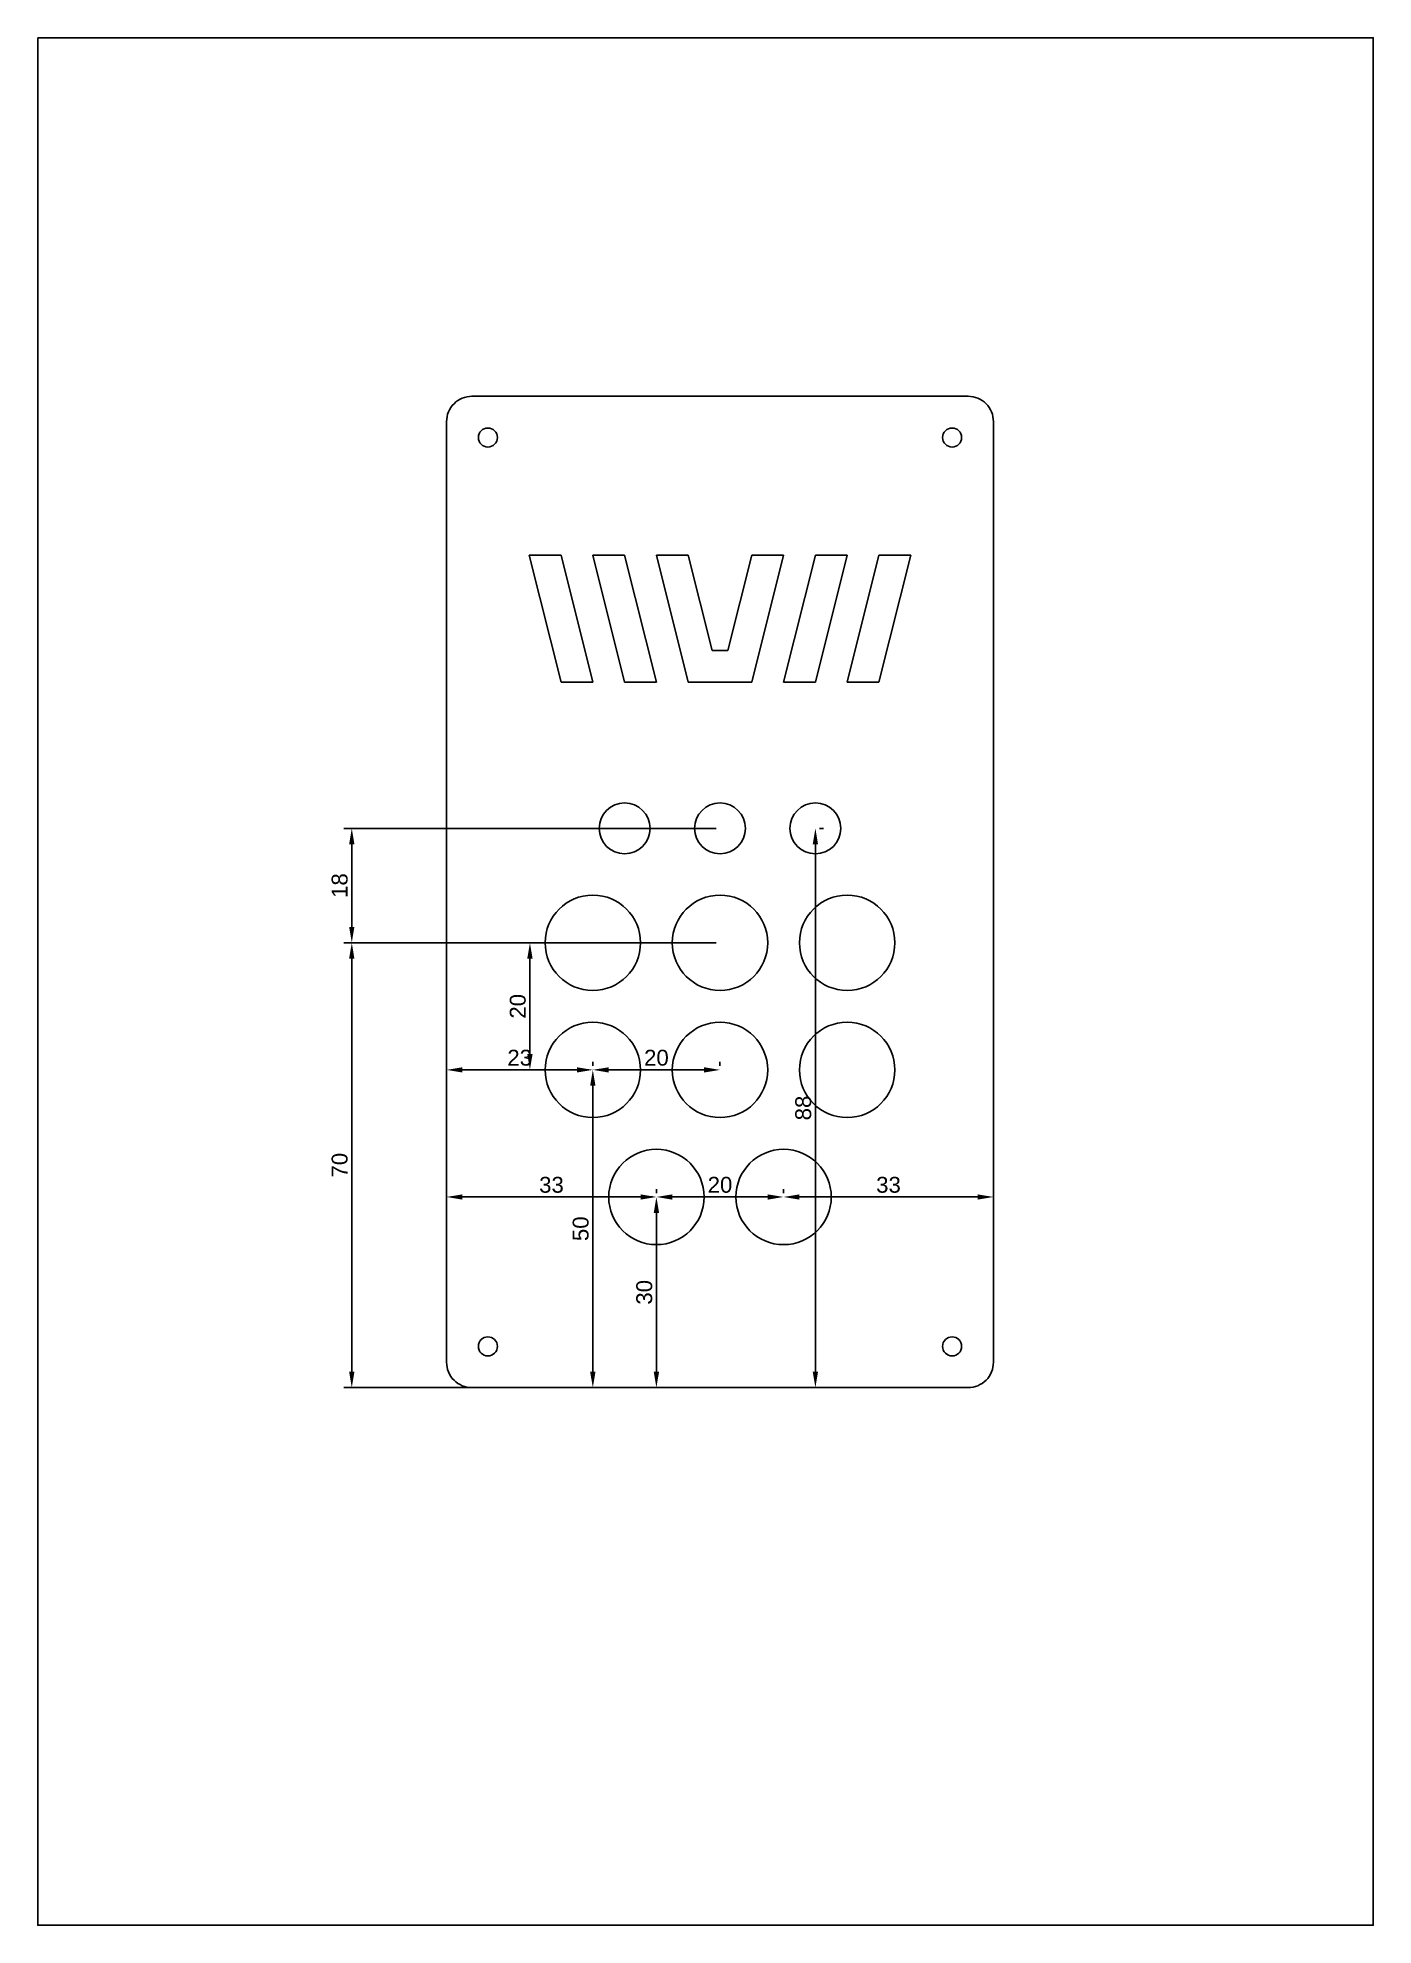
# Model space of a CAD drawing. Header units: millimetres. Extents: x 2587 to 2797, y 1838 to 2135.
import ezdxf

# ---------------------------------------------------------------- set-up
doc = ezdxf.new("R2010")
doc.units = ezdxf.units.MM
doc.styles.get("Standard").update_dxf_attribs({"font": 'arial.ttf'})
doc.dimstyles.new('ISO-25', dxfattribs={"dimtxt": 2.5, "dimasz": 2.5, "dimexe": 1.25, "dimexo": 0.625, "dimtad": 1, "dimtxsty": 'Standard', "dimcen": 2.5, "dimadec": 0, "dimazin": 0, "dimtfac": 1, "dimtmove": 0, "dimatfit": 3, "dimfxl": 1, "dimarcsym": 0})

# ---------------------------------------------------------------- blocks, each defined once
blk = doc.blocks.new('*D1')
at = {"color": 0, "lineweight": -2, "transparency": 16777216}
for p, q in [((2651.68, 1953.68), (2651.68, 1954.31)), ((2684.68, 1953.68), (2684.68, 1954.31)), ((2682.18, 1953.06), (2654.18, 1953.06))]:
    blk.add_line(p, q, dxfattribs=at)
at = {"color": 0, "transparency": 16777216}
for points in [[(2654.18, 1953.47), (2654.18, 1952.64), (2651.68, 1953.06)], [(2682.18, 1953.47), (2682.18, 1952.64), (2684.68, 1953.06)]]:
    blk.add_solid(points, dxfattribs=at)
at = {"layer": 'Defpoints', "color": 0, "transparency": 16777216}
for p in [(2651.68, 1953.06), (2651.68, 1953.06), (2684.68, 1953.06)]:
    blk.add_point(p, dxfattribs=at)
at = {"color": 0, "transparency": 16777216, "insert": (2668.18, 1954.96), "char_height": 2.5, "attachment_point": 5}
blk.add_mtext('33', dxfattribs=at)
blk = doc.blocks.new('*D2')
at = {"color": 0, "lineweight": -2, "transparency": 16777216}
for p, q in [((2684.06, 1953.06), (2683.43, 1953.06)), ((2684.68, 1950.56), (2684.68, 1925.56)), ((2684.06, 1923.06), (2683.43, 1923.06))]:
    blk.add_line(p, q, dxfattribs=at)
at = {"color": 0, "transparency": 16777216}
for points in [[(2684.26, 1950.56), (2685.1, 1950.56), (2684.68, 1953.06)], [(2684.26, 1925.56), (2685.1, 1925.56), (2684.68, 1923.06)]]:
    blk.add_solid(points, dxfattribs=at)
at = {"layer": 'Defpoints', "color": 0, "transparency": 16777216}
for p in [(2684.68, 1953.06), (2684.68, 1923.06), (2684.68, 1923.06)]:
    blk.add_point(p, dxfattribs=at)
at = {"color": 0, "transparency": 16777216, "insert": (2682.78, 1938.06), "char_height": 2.5, "attachment_point": 5, "rotation": 90}
blk.add_mtext('30', dxfattribs=at)
blk = doc.blocks.new('*D3')
at = {"color": 0, "lineweight": -2, "transparency": 16777216}
for p, q in [((2710.31, 2011.06), (2710.93, 2011.06)), ((2709.68, 2008.56), (2709.68, 1925.56)), ((2710.31, 1923.06), (2710.93, 1923.06))]:
    blk.add_line(p, q, dxfattribs=at)
at = {"color": 0, "transparency": 16777216}
for points in [[(2709.26, 2008.56), (2710.1, 2008.56), (2709.68, 2011.06)], [(2709.26, 1925.56), (2710.1, 1925.56), (2709.68, 1923.06)]]:
    blk.add_solid(points, dxfattribs=at)
at = {"layer": 'Defpoints', "color": 0, "transparency": 16777216}
for p in [(2709.68, 2011.06), (2709.68, 1923.06), (2709.68, 1923.06)]:
    blk.add_point(p, dxfattribs=at)
at = {"color": 0, "transparency": 16777216, "insert": (2707.78, 1967.06), "char_height": 2.5, "attachment_point": 5, "rotation": 90}
blk.add_mtext('88', dxfattribs=at)
blk = doc.blocks.new('*D4')
at = {"color": 0, "lineweight": -2, "transparency": 16777216}
for p, q in [((2675.31, 1973.06), (2675.93, 1973.06)), ((2674.68, 1970.56), (2674.68, 1925.56)), ((2675.31, 1923.06), (2675.93, 1923.06))]:
    blk.add_line(p, q, dxfattribs=at)
at = {"color": 0, "transparency": 16777216}
for points in [[(2674.26, 1970.56), (2675.1, 1970.56), (2674.68, 1973.06)], [(2674.26, 1925.56), (2675.1, 1925.56), (2674.68, 1923.06)]]:
    blk.add_solid(points, dxfattribs=at)
at = {"layer": 'Defpoints', "color": 0, "transparency": 16777216}
for p in [(2674.68, 1973.06), (2674.68, 1923.06), (2674.68, 1923.06)]:
    blk.add_point(p, dxfattribs=at)
at = {"color": 0, "transparency": 16777216, "insert": (2672.78, 1948.06), "char_height": 2.5, "attachment_point": 5, "rotation": 90}
blk.add_mtext('50', dxfattribs=at)
blk = doc.blocks.new('*D5')
at = {"color": 0, "lineweight": -2, "transparency": 16777216}
for p, q in [((2651.68, 1972.43), (2651.68, 1971.81)), ((2672.18, 1973.06), (2654.18, 1973.06)), ((2674.68, 1972.43), (2674.68, 1971.81))]:
    blk.add_line(p, q, dxfattribs=at)
at = {"color": 0, "transparency": 16777216}
for points in [[(2654.18, 1973.47), (2654.18, 1972.64), (2651.68, 1973.06)], [(2672.18, 1973.47), (2672.18, 1972.64), (2674.68, 1973.06)]]:
    blk.add_solid(points, dxfattribs=at)
at = {"layer": 'Defpoints', "color": 0, "transparency": 16777216}
for p in [(2651.68, 1973.06), (2651.68, 1973.06), (2674.68, 1973.06)]:
    blk.add_point(p, dxfattribs=at)
at = {"color": 0, "transparency": 16777216, "insert": (2663.18, 1974.96), "char_height": 2.5, "attachment_point": 5}
blk.add_mtext('23', dxfattribs=at)
blk = doc.blocks.new('*D6')
at = {"color": 0, "lineweight": -2, "transparency": 16777216}
for p, q in [((2674.68, 1973.68), (2674.68, 1974.31)), ((2692.18, 1973.06), (2677.18, 1973.06)), ((2694.68, 1973.68), (2694.68, 1974.31))]:
    blk.add_line(p, q, dxfattribs=at)
at = {"color": 0, "transparency": 16777216}
for points in [[(2677.18, 1973.47), (2677.18, 1972.64), (2674.68, 1973.06)], [(2692.18, 1973.47), (2692.18, 1972.64), (2694.68, 1973.06)]]:
    blk.add_solid(points, dxfattribs=at)
at = {"layer": 'Defpoints', "color": 0, "transparency": 16777216}
for p in [(2674.68, 1973.06), (2674.68, 1973.06), (2694.68, 1973.06)]:
    blk.add_point(p, dxfattribs=at)
at = {"color": 0, "transparency": 16777216, "insert": (2684.68, 1974.96), "char_height": 2.5, "attachment_point": 5}
blk.add_mtext('20', dxfattribs=at)
blk = doc.blocks.new('*D7')
at = {"color": 0, "lineweight": -2, "transparency": 16777216}
for p, q in [((2704.68, 1953.68), (2704.68, 1954.31)), ((2737.68, 1953.68), (2737.68, 1954.31)), ((2707.18, 1953.06), (2735.18, 1953.06))]:
    blk.add_line(p, q, dxfattribs=at)
at = {"color": 0, "transparency": 16777216}
for points in [[(2707.18, 1953.47), (2707.18, 1952.64), (2704.68, 1953.06)], [(2735.18, 1953.47), (2735.18, 1952.64), (2737.68, 1953.06)]]:
    blk.add_solid(points, dxfattribs=at)
at = {"layer": 'Defpoints', "color": 0, "transparency": 16777216}
for p in [(2704.68, 1953.06), (2737.68, 1953.06), (2737.68, 1953.06)]:
    blk.add_point(p, dxfattribs=at)
at = {"color": 0, "transparency": 16777216, "insert": (2721.18, 1954.96), "char_height": 2.5, "attachment_point": 5}
blk.add_mtext('33', dxfattribs=at)
blk = doc.blocks.new('*D8')
at = {"color": 0, "lineweight": -2, "transparency": 16777216}
for p, q in [((2684.68, 1953.68), (2684.68, 1954.31)), ((2704.68, 1953.68), (2704.68, 1954.31)), ((2702.18, 1953.06), (2687.18, 1953.06))]:
    blk.add_line(p, q, dxfattribs=at)
at = {"color": 0, "transparency": 16777216}
for points in [[(2687.18, 1953.47), (2687.18, 1952.64), (2684.68, 1953.06)], [(2702.18, 1953.47), (2702.18, 1952.64), (2704.68, 1953.06)]]:
    blk.add_solid(points, dxfattribs=at)
at = {"layer": 'Defpoints', "color": 0, "transparency": 16777216}
for p in [(2684.68, 1953.06), (2684.68, 1953.06), (2704.68, 1953.06)]:
    blk.add_point(p, dxfattribs=at)
at = {"color": 0, "transparency": 16777216, "insert": (2694.68, 1954.96), "char_height": 2.5, "attachment_point": 5}
blk.add_mtext('20', dxfattribs=at)
blk = doc.blocks.new('*D9')
at = {"color": 0, "lineweight": -2, "transparency": 16777216}
for p, q in [((2694.06, 1993.06), (2635.53, 1993.06)), ((2636.78, 1990.56), (2636.78, 1925.56)), ((2694.06, 1923.06), (2635.53, 1923.06))]:
    blk.add_line(p, q, dxfattribs=at)
at = {"color": 0, "transparency": 16777216}
for points in [[(2636.36, 1990.56), (2637.19, 1990.56), (2636.78, 1993.06)], [(2636.36, 1925.56), (2637.19, 1925.56), (2636.78, 1923.06)]]:
    blk.add_solid(points, dxfattribs=at)
at = {"layer": 'Defpoints', "color": 0, "transparency": 16777216}
for p in [(2694.68, 1993.06), (2636.78, 1923.06), (2694.68, 1923.06)]:
    blk.add_point(p, dxfattribs=at)
at = {"color": 0, "transparency": 16777216, "insert": (2634.88, 1958.06), "char_height": 2.5, "attachment_point": 5, "rotation": 90}
blk.add_mtext('70', dxfattribs=at)
blk = doc.blocks.new('*D10')
at = {"color": 0, "lineweight": -2, "transparency": 16777216}
for p, q in [((2674.06, 1993.06), (2663.54, 1993.06)), ((2664.79, 1975.56), (2664.79, 1990.56)), ((2674.06, 1973.06), (2663.54, 1973.06))]:
    blk.add_line(p, q, dxfattribs=at)
at = {"color": 0, "transparency": 16777216}
for points in [[(2664.37, 1990.56), (2665.21, 1990.56), (2664.79, 1993.06)], [(2664.37, 1975.56), (2665.21, 1975.56), (2664.79, 1973.06)]]:
    blk.add_solid(points, dxfattribs=at)
at = {"layer": 'Defpoints', "color": 0, "transparency": 16777216}
for p in [(2664.79, 1993.06), (2674.68, 1993.06), (2674.68, 1973.06)]:
    blk.add_point(p, dxfattribs=at)
at = {"color": 0, "transparency": 16777216, "insert": (2662.89, 1983.06), "char_height": 2.5, "attachment_point": 5, "rotation": 90}
blk.add_mtext('20', dxfattribs=at)
blk = doc.blocks.new('*D11')
at = {"color": 0, "lineweight": -2, "transparency": 16777216}
for p, q in [((2694.06, 2011.06), (2635.53, 2011.06)), ((2636.78, 2008.56), (2636.78, 1995.56)), ((2694.06, 1993.06), (2635.53, 1993.06))]:
    blk.add_line(p, q, dxfattribs=at)
at = {"color": 0, "transparency": 16777216}
for points in [[(2636.36, 2008.56), (2637.19, 2008.56), (2636.78, 2011.06)], [(2636.36, 1995.56), (2637.19, 1995.56), (2636.78, 1993.06)]]:
    blk.add_solid(points, dxfattribs=at)
at = {"layer": 'Defpoints', "color": 0, "transparency": 16777216}
for p in [(2694.68, 2011.06), (2636.78, 1993.06), (2694.68, 1993.06)]:
    blk.add_point(p, dxfattribs=at)
at = {"color": 0, "transparency": 16777216, "insert": (2634.88, 2002.06), "char_height": 2.5, "attachment_point": 5, "rotation": 90}
blk.add_mtext('18', dxfattribs=at)

msp = doc.modelspace()

# ---------------------------------------------------------------- linework, layer by layer
for p, q in [((2664.681, 2054.057), (2669.681, 2034.057)), ((2669.681, 2054.057), (2674.681, 2034.057)), ((2674.681, 2054.057), (2679.681, 2034.057)), ((2679.681, 2054.057), (2684.681, 2034.057)), ((2684.681, 2054.057), (2689.681, 2034.057)), ((2689.681, 2054.057), (2693.431, 2039.057)), ((2699.681, 2054.057), (2695.931, 2039.057)), ((2704.681, 2054.057), (2699.681, 2034.057)), ((2709.681, 2054.057), (2704.681, 2034.057)), ((2714.681, 2054.057), (2709.681, 2034.057)), ((2719.681, 2054.057), (2714.681, 2034.057)), ((2724.681, 2054.057), (2719.681, 2034.057)), ((2694.681, 2039.057), (2693.431, 2039.057)), ((2694.681, 2039.057), (2695.931, 2039.057))]:
    msp.add_line(p, q)
msp.add_lwpolyline([(2587.4, 2135.465), (2797.4, 2135.465), (2797.4, 1838.465), (2587.4, 1838.465)], close=True)
msp.add_lwpolyline([(2655.681, 2079.057), (2733.681, 2079.057, -0.4142136), (2737.681, 2075.057), (2737.681, 1927.057, -0.4142136), (2733.681, 1923.057), (2655.681, 1923.057, -0.4142136), (2651.681, 1927.057), (2651.681, 2075.057, -0.4142136)], format="xyb", close=True)
for points in [[(2664.681, 2054.057), (2669.681, 2054.057)], [(2674.681, 2054.057), (2679.681, 2054.057)], [(2684.681, 2054.057), (2689.681, 2054.057)], [(2699.681, 2054.057), (2704.681, 2054.057)], [(2709.681, 2054.057), (2714.681, 2054.057)], [(2719.681, 2054.057), (2724.681, 2054.057)], [(2674.681, 2034.057), (2669.681, 2034.057)], [(2684.681, 2034.057), (2679.681, 2034.057)], [(2699.681, 2034.057), (2689.681, 2034.057)], [(2709.681, 2034.057), (2704.681, 2034.057)], [(2719.681, 2034.057), (2714.681, 2034.057)]]:
    msp.add_lwpolyline(points)
for centre, radius in [((2658.181, 2072.557), 1.5), ((2731.181, 2072.557), 1.5), ((2679.681, 2011.057), 4), ((2694.681, 2011.057), 4), ((2709.681, 2011.057), 4), ((2674.681, 1993.057), 7.5), ((2694.681, 1993.057), 7.5), ((2714.681, 1993.057), 7.5), ((2674.681, 1973.057), 7.5), ((2694.681, 1973.057), 7.5), ((2714.681, 1973.057), 7.5), ((2684.681, 1953.057), 7.5), ((2704.681, 1953.057), 7.5), ((2658.181, 1929.557), 1.5), ((2731.181, 1929.557), 1.5)]:
    msp.add_circle(centre, radius)

# ---------------------------------------------------------------- dimensions: what is measured, and where the dimension line sits
for base, p1, p2, picture, middle in [((2636.777, 1993.057), (2694.681, 2011.057), (2694.681, 1993.057), '*D11', (2634.875, 2002.057)), ((2709.681, 1923.057), (2709.681, 2011.057), (2709.681, 1923.057), '*D3', (2707.78, 1967.057)), ((2636.777, 1923.057), (2694.681, 1993.057), (2694.681, 1923.057), '*D9', (2634.875, 1958.057)), ((2664.791, 1993.057), (2674.681, 1973.057), (2674.681, 1993.057), '*D10', (2662.89, 1983.057)), ((2674.681, 1923.057), (2674.681, 1973.057), (2674.681, 1923.057), '*D4', (2672.78, 1948.057)), ((2684.681, 1923.057), (2684.681, 1953.057), (2684.681, 1923.057), '*D2', (2682.779, 1938.057))]:
    dim = msp.add_linear_dim(base=base, p1=p1, p2=p2, angle=90, dimstyle='ISO-25')
    dim.commit()
    dim.dimension.update_dxf_attribs({"geometry": picture, "text_midpoint": middle})
for base, p1, p2, picture, middle in [((2651.681, 1973.057), (2674.681, 1973.057), (2651.681, 1973.057), '*D5', (2663.181, 1974.959)), ((2674.681, 1973.057), (2694.681, 1973.057), (2674.681, 1973.057), '*D6', (2684.681, 1974.958)), ((2651.681, 1953.057), (2684.681, 1953.057), (2651.681, 1953.057), '*D1', (2668.181, 1954.959)), ((2684.681, 1953.057), (2704.681, 1953.057), (2684.681, 1953.057), '*D8', (2694.681, 1954.958)), ((2737.681, 1953.057), (2704.681, 1953.057), (2737.681, 1953.057), '*D7', (2721.181, 1954.959))]:
    dim = msp.add_linear_dim(base=base, p1=p1, p2=p2, dimstyle='ISO-25')
    dim.commit()
    dim.dimension.update_dxf_attribs({"geometry": picture, "text_midpoint": middle})

doc.saveas('drawing.dxf')
